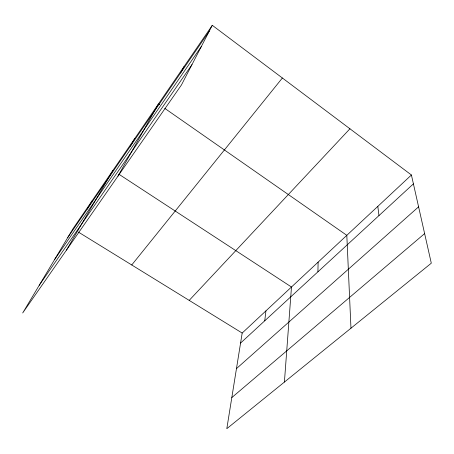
<?xml version="1.0" encoding="UTF-8"?>
<svg xmlns="http://www.w3.org/2000/svg" width="454" height="454" viewBox="0 0 454 454"><rect width="100%" height="100%" fill="white"/><g stroke="black" fill="none" stroke-linecap="round" stroke-linejoin="round"><path stroke-width="0.68" d="M317.919 271.821L318.112 262.134M284.408 382.069L291.474 287.019L118.817 174.171M264.744 320.802L265.948 310.854M411.415 175L242.181 333.049L226.807 428.69L431.3 263.195L411.415 175L212.296 25.311L72.986 228.748L22.7 312.965L181.469 84.926L212.296 25.311M180.578 72.992L184.176 66.369M117.938 176.175L158.44 103.96L159.592 104.76M130.349 146.239L134.781 138.498M66.449 250.126L112.972 170.352M87.213 209.129L92.207 200.674M67.788 237.453L209.266 31.167M54.457 259.779L201.343 46.495M39.214 285.305L191.985 64.593M131.745 264.971L282.377 77.992M189.193 300.383L349.938 128.777M240.569 343.071L413.412 183.859M236.46 368.614L418.594 206.837M231.807 397.585L424.626 233.6M78.343 232.051L242.181 333.049M164.791 108.387L346.816 235.331L350.97 328.208M377.819 206.377L378.965 215.588"/></g></svg>
